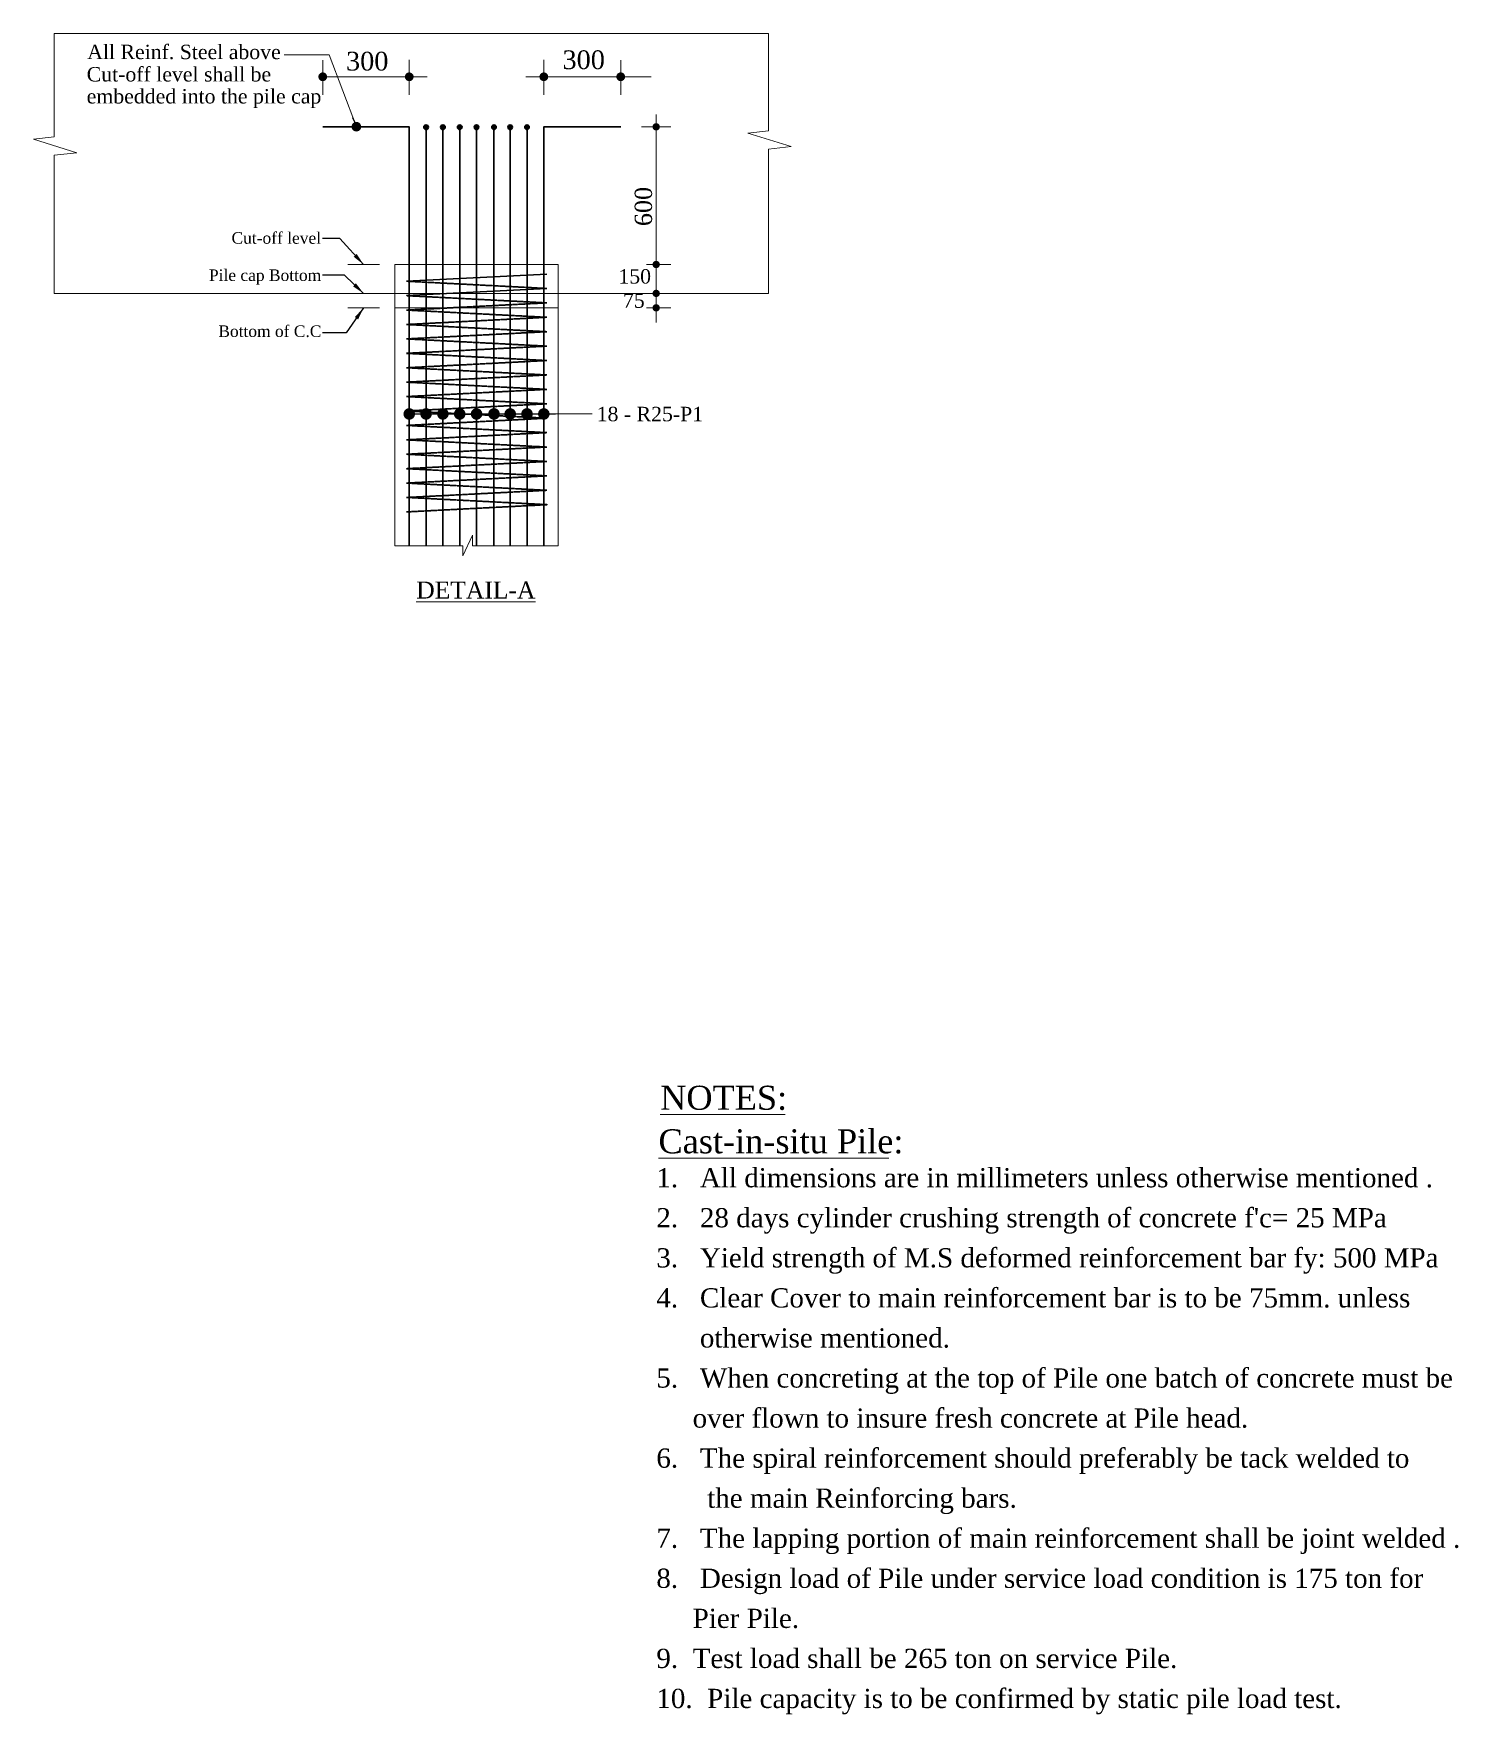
# Model space of a CAD drawing. Header units: inches. Extents: x -396 to 84373, y -33132 to 10226.
# Drawn here: x 76961 to 84373, y -5672 to 3071 of the extents above; entities that cross this region are included whole.
import ezdxf

# ---------------------------------------------------------------- set-up
doc = ezdxf.new("R2010")
doc.units = ezdxf.units.IN
doc.header["$LTSCALE"] = 15
doc.header["$MEASUREMENT"] = 0
doc.linetypes.add('DASHEDX2', pattern=[38.1, 25.4, -12.7])
doc.linetypes.add('HIDDEN', pattern=[9.525, 6.35, -3.175])
for name, color, linetype, lineweight in [('dim', 7, 'Continuous', 18), ('L.L', 200, 'Continuous', 18), ('Reinf.', 12, 'Continuous', 30), ('text', 7, 'Continuous', 20)]:
    doc.layers.add(name, color=color, linetype=linetype, lineweight=lineweight)
doc.styles.get("Standard").update_dxf_attribs({"font": 'times.ttf'})
doc.dimstyles.new('ALTER', dxfattribs={"dimtxt": 110, "dimasz": 65, "dimexe": 95, "dimexo": 100, "dimgap": 30, "dimtad": 1, "dimdec": 0, "dimzin": 0, "dimdsep": 46, "dimtxsty": 'Standard', "dimblk": 'DOT', "dimcen": 35, "dimadec": 0, "dimazin": 0, "dimtfac": 1, "dimtdec": 0, "dimtofl": 0, "dimtmove": 0, "dimatfit": 3, "dimfxl": 1, "dimtolj": 1, "dimtzin": 0, "dimarcsym": 0})
doc.dimstyles.new('ISO-25', dxfattribs={"dimtxt": 75, "dimasz": 50, "dimexe": 95, "dimexo": 75.625, "dimgap": 60, "dimtad": 1, "dimdec": 1, "dimdsep": 46, "dimtxsty": 'Standard', "dimblk": 'DOT', "dimcen": 52.5, "dimclrd": 256, "dimclre": 256, "dimclrt": 256, "dimadec": 0, "dimazin": 0, "dimtfac": 1, "dimtdec": 1, "dimtix": 1, "dimtmove": 0, "dimatfit": 3, "dimldrblk": 'DOT', "dimfxl": 1, "dimlwd": -1, "dimarcsym": 0})

# ---------------------------------------------------------------- blocks, each defined once
blk = doc.blocks.new('_Dot')
at = {"color": 0, "linetype": 'ByBlock', "lineweight": -2}
blk.add_line((-0.5, 0), (-1, 0), dxfattribs=at)
at = {"color": 0, "linetype": 'ByBlock', "const_width": 0.5}
blk.add_lwpolyline([(-0.25, 0, 1), (0.25, 0, 1)], format="xyb", close=True, dxfattribs=at)

msp = doc.modelspace()

# ---------------------------------------------------------------- hatches: boundary and pattern name
at = {"layer": 'Reinf.', "ltscale": 5}
for points in [[(78990.81, 2584.35, 1), (79014.81, 2584.35, 1)], [(79078.31, 2584.35, 1), (79102.31, 2584.35, 1)], [(79165.81, 2584.35, 1), (79189.81, 2584.35, 1)], [(79253.31, 2584.35, 1), (79277.31, 2584.35, 1)], [(79344.13, 2584.35, 1), (79368.13, 2584.35, 1)], [(79428.31, 2584.35, 1), (79452.31, 2584.35, 1)], [(79515.81, 2584.35, 1), (79539.81, 2584.35, 1)]]:
    msp.add_hatch(color=256, dxfattribs=at).paths.add_polyline_path(points)

# ---------------------------------------------------------------- linework, layer by layer
at = {"layer": 'dim', "ltscale": 30}
for p, q in [((78465.42, 2752.66), (78465.42, 2933.42)), ((78915.42, 2752.66), (78915.42, 2935.21)), ((79615.42, 2752.66), (79615.42, 2935.21)), ((80015.42, 2752.66), (80015.42, 2933.42)), ((79008.61, 2846.82), (78457.37, 2846.82)), ((79522.23, 2846.82), (80173.48, 2846.82))]:
    msp.add_line(p, q, dxfattribs=at)
at = {"layer": 'L.L', "linetype": 'HIDDEN', "ltscale": 0.02}
for points in [[(78840.42, 1869.93), (79690.42, 1869.93)], [(78840.42, 1719.93), (78840.42, 1869.93)], [(79690.42, 1719.93), (79690.42, 1869.93)]]:
    msp.add_lwpolyline(points, dxfattribs=at)
at = {"layer": 'Reinf.', "color": 5, "ltscale": 5}
for p, q in [((79002.92, 407.1), (79002.92, 2588.24)), ((79090.42, 407.1), (79090.42, 2588.24)), ((79177.92, 407.1), (79177.92, 2588.24)), ((79265.42, 407.1), (79265.42, 2588.24)), ((79356.24, 407.1), (79356.24, 2588.24)), ((79440.42, 407.1), (79440.42, 2588.24)), ((79527.92, 407.1), (79527.92, 2588.24)), ((78900.42, 1783.18), (79630.42, 1820.68)), ((78900.42, 1708.18), (79630.42, 1745.68))]:
    msp.add_line(p, q, dxfattribs=at)
at = {"layer": 'Reinf.', "color": 5, "linetype": 'DASHEDX2', "ltscale": 0.007}
for p, q in [((79630.42, 1745.68), (78900.42, 1783.18)), ((79630.42, 1670.68), (78900.42, 1708.18)), ((78900.42, 1633.18), (79630.42, 1670.68)), ((79630.42, 1595.68), (78900.42, 1633.18)), ((78900.42, 1558.18), (79630.42, 1595.68)), ((79630.42, 1520.68), (78900.42, 1558.18)), ((78900.42, 1483.18), (79630.42, 1520.68)), ((79630.42, 1445.68), (78900.42, 1483.18)), ((78900.42, 1408.18), (79630.42, 1445.68)), ((79630.42, 1370.68), (78900.42, 1408.18)), ((78900.42, 1333.18), (79630.42, 1370.68)), ((79630.42, 1295.68), (78900.42, 1333.18)), ((78900.42, 1258.18), (79630.42, 1295.68)), ((79630.42, 1220.68), (78900.42, 1258.18)), ((78900.42, 1183.18), (79630.42, 1220.68)), ((79630.42, 1145.68), (78900.42, 1183.18)), ((78900.42, 1108.18), (79630.42, 1145.68)), ((79630.42, 1070.68), (78900.42, 1108.18)), ((78900.42, 1033.18), (79630.42, 1070.68)), ((78900.42, 1033.18), (79630.42, 1070.68)), ((79630.42, 995.68), (78900.42, 1033.18)), ((79630.42, 995.68), (78900.42, 1033.18)), ((78900.42, 958.18), (79630.42, 995.68)), ((78900.42, 958.18), (79630.42, 995.68)), ((79630.42, 920.68), (78900.42, 958.18)), ((79630.42, 920.68), (78900.42, 958.18)), ((78900.42, 883.18), (79630.42, 920.68)), ((78900.42, 883.18), (79630.42, 920.68)), ((79630.42, 845.68), (78900.42, 883.18)), ((79630.42, 845.68), (78900.42, 883.18)), ((78900.42, 808.18), (79630.42, 845.68)), ((78900.42, 808.18), (79630.42, 845.68)), ((79630.42, 770.68), (78900.42, 808.18)), ((78900.42, 733.18), (79630.42, 770.68)), ((79630.42, 695.68), (78900.42, 733.18)), ((78900.42, 658.18), (79630.42, 695.68)), ((78900.42, 583.18), (79630.42, 620.68)), ((79634.79, 620.93), (78904.79, 658.43))]:
    msp.add_line(p, q, dxfattribs=at)
at = {"layer": 'Reinf.', "color": 5, "ltscale": 5}
for points in [[(78915.42, 2586.35), (78465.42, 2586.35)], [(78915.42, 407.1), (78915.42, 2586.35), (78865.42, 2586.35)], [(79615.42, 407.1), (79615.42, 2586.35), (79665.42, 2586.35)], [(79615.42, 2586.35), (80015.42, 2586.35)]]:
    msp.add_lwpolyline(points, dxfattribs=at)
at = {"layer": 'Reinf.', "ltscale": 5}
for centre in [(79002.81, 2584.35), (79090.31, 2584.35), (79177.81, 2584.35), (79265.31, 2584.35), (79356.13, 2584.35), (79440.31, 2584.35), (79527.81, 2584.35)]:
    msp.add_circle(centre, 12, dxfattribs=at)
at = {"layer": 'text', "ltscale": 30}
for p, q in [((80783.57, 3071.33), (77068.11, 3071.33)), ((80199.92, 1720.68), (80199.92, 2650.58)), ((80199.92, 2529.44), (80199.92, 2650.58)), ((80275.97, 2586.35), (80123.87, 2586.35)), ((80149.92, 2586.35), (80249.92, 2586.35)), ((80149.92, 1870.07), (80249.92, 1870.07)), ((80275.97, 1870.07), (80159.68, 1870.07)), ((80199.92, 1869.32), (80199.92, 1720.68)), ((80199.92, 1644.02), (80199.92, 1796.13)), ((80199.92, 1795.98), (80199.92, 1643.88)), ((80783.57, 1719.93), (77068.11, 1719.93)), ((78840.42, 1719.93), (78840.42, 407.1)), ((79690.42, 1719.93), (78840.42, 1719.93)), ((79690.42, 1719.93), (79690.42, 407.1)), ((80149.92, 1720.08), (80249.92, 1720.08)), ((80149.92, 1719.93), (80249.92, 1719.93)), ((80275.97, 1720.08), (80159.68, 1720.08)), ((80159.68, 1719.93), (80275.97, 1719.93)), ((80199.92, 1721.04), (80199.92, 1568.94)), ((80199.92, 1719.33), (80199.92, 1645.74)), ((79690.42, 1644.93), (78840.42, 1644.93)), ((80149.92, 1644.99), (80249.92, 1644.99)), ((80159.68, 1644.99), (80275.97, 1644.99))]:
    msp.add_line(p, q, dxfattribs=at)
at = {"layer": 'text'}
for p, q in [((78759.99, 1869.93), (78595.99, 1869.93)), ((78759.99, 1719.93), (78595.99, 1719.93)), ((78759.99, 1644.13), (78595.99, 1644.13)), ((80220.48, -2551.72), (80871.35, -2551.72)), ((80211.74, -2778.31), (81410.1, -2778.31))]:
    msp.add_line(p, q, dxfattribs=at)
at = {"layer": 'text', "ltscale": 30}
for points in [[(77068.11, 3071.33), (77068.11, 2534.66), (76961.46, 2522.16), (77186.72, 2451.8), (77068.11, 2439.3), (77068.11, 1719.93)], [(80783.57, 3071.33), (80783.57, 2566.35), (80676.92, 2553.85), (80902.18, 2483.5), (80783.57, 2471), (80783.57, 1719.93)], [(78840.42, 407.1), (79194.19, 407.1), (79193.99, 354.52), (79244.19, 461.55), (79244.19, 407.1), (79690.42, 407.1)]]:
    msp.add_lwpolyline(points, dxfattribs=at)
at = {"layer": 'text', "ltscale": 30, "const_width": 19.01}
for points in [[(80199.92, 2576.85, 1), (80199.92, 2595.86, 1)], [(80199.92, 1860.57, 1), (80199.92, 1879.58, 1)], [(80199.92, 1710.57, 1), (80199.92, 1729.58, 1)], [(80199.92, 1729.44, 1), (80199.92, 1710.43, 1)], [(80199.92, 1654.49, 1), (80199.92, 1635.48, 1)]]:
    msp.add_lwpolyline(points, format="xyb", close=True, dxfattribs=at)

# ---------------------------------------------------------------- block references
at = {"layer": 'dim', "ltscale": 30, "yscale": 45.5, "zscale": 45.5}
for p, xscale in [((78465.42, 2846.82), -45.5), ((80015.42, 2846.82), 45.5)]:
    msp.add_blockref('_Dot', p, dxfattribs=dict(at, xscale=xscale))
at = {"layer": 'dim', "ltscale": 30, "yscale": 45.5, "zscale": 45.5, "rotation": 180}
for p, xscale in [((78915.42, 2846.82), -45.5), ((79615.42, 2846.82), 45.5)]:
    msp.add_blockref('_Dot', p, dxfattribs=dict(at, xscale=xscale))

# ---------------------------------------------------------------- texts
at = {"layer": 'dim', "ltscale": 30, "char_height": 97.35, "attachment_point": 5}
for insert in [(78696.8, 2927.47), (79822.84, 2934.8)]:
    msp.add_mtext('\\A1;300', dxfattribs=dict(at, insert=insert))
at = {"layer": 'text'}
for s, height, p in [('All Reinf. Steel above', 75, (77240.26, 2938.58)), ('Cut-off level shall be ', 75, (77237.58, 2822.33)), ('embedded into the pile cap', 75, (77237.58, 2707.95)), ('Cut-off level ', 60, (77990.98, 1978.29)), ('Pile cap Bottom', 60, (77873.49, 1784.73)), ('150', 75, (80003.15, 1770.99)), ('75', 75, (80026.88, 1644.99)), ('Bottom of C.C', 60, (77922.31, 1493.32)), ('18 - R25-P1', 75, (79890.27, 1054.92)), ('NOTES:', 125, (80220.48, -2526.72)), ('Cast-in-situ Pile:', 125, (80211.74, -2753.31))]:
    msp.add_text(s, height=height, dxfattribs=at).set_placement(p)
at = {"layer": 'text', "ltscale": 30}
msp.add_text('600', height=90, rotation=90, dxfattribs=at).set_placement((80178.1, 2070))
at = {"layer": 'text', "ltscale": 5}
msp.add_text(' %%uDETAIL-A', height=88, dxfattribs=at).set_placement((78918.58, 132.76))
at = {"layer": 'text', "ltscale": 30, "insert": (80200.74, -2830.12), "char_height": 100, "width": 4875.6237, "attachment_point": 1, "line_spacing_factor": 1.25}
msp.add_mtext("1.   All dimensions are in millimeters unless otherwise mentioned .\\P2.   28 days cylinder crushing strength of concrete f'c= 25 MPa \\P3.   Yield strength of M.S deformed reinforcement bar fy: 500 MPa \\P4.   Clear Cover to main reinforcement bar is to be 75mm. unless \\P      otherwise mentioned.\\P5.   When concreting at the top of Pile one batch of concrete must be\\P     over flown to insure fresh concrete at Pile head.\\P6.   The spiral reinforcement should preferably be tack welded to \\P       the main Reinforcing bars.\\P7.   The lapping portion of main reinforcement shall be joint welded .\\P8.   Design load of Pile under service load condition is 175 ton for\\P     Pier Pile.\\P9.  Test load shall be 265 ton on service Pile.\\P10.  Pile capacity is to be confirmed by static pile load test.", dxfattribs=at)

# ---------------------------------------------------------------- leaders
at = {"layer": 'text', "ltscale": 5}
for points, override in [([(78640.46, 2587.1), (78498.24, 2960.51), (78265.19, 2960.51)], {"dimtad": 0}), ([(78915.42, 1092.82), (79766.97, 1092.82)], {"dimasz": 60, "dimtad": 0}), ([(79002.92, 1092.82), (79792.47, 1092.82)], {"dimasz": 60, "dimtad": 0}), ([(79090.42, 1092.82), (79792.47, 1092.82)], {"dimasz": 60, "dimtad": 0}), ([(79177.92, 1092.82), (79604.58, 1092.82)], {"dimasz": 60, "dimtad": 0}), ([(79265.42, 1092.82), (79692.08, 1092.82)], {"dimasz": 60, "dimtad": 0}), ([(79356.24, 1092.82), (79695.4, 1092.82)], {"dimasz": 60, "dimtad": 0}), ([(79440.42, 1092.82), (79779.58, 1092.82)], {"dimasz": 60, "dimtad": 0}), ([(79527.92, 1092.82), (79867.08, 1092.82)], {"dimasz": 60, "dimtad": 0}), ([(79615.42, 1092.82), (79766.97, 1092.82)], {"dimasz": 60, "dimtad": 0})]:
    msp.add_leader(points, dimstyle='ISO-25', override=override, dxfattribs=at)
at = {"layer": 'text'}
for points in [[(78677.99, 1869.93), (78553.49, 2005.6), (78463.47, 2005.6)], [(78677.99, 1719.93), (78577.88, 1814.06), (78463.47, 1814.06)], [(78677.99, 1644.13), (78586.55, 1514.4), (78463.47, 1514.4)]]:
    msp.add_leader(points, dimstyle='ALTER', override={"dimgap": 30, "dimtad": 0}, dxfattribs=at)

doc.saveas('drawing.dxf')
